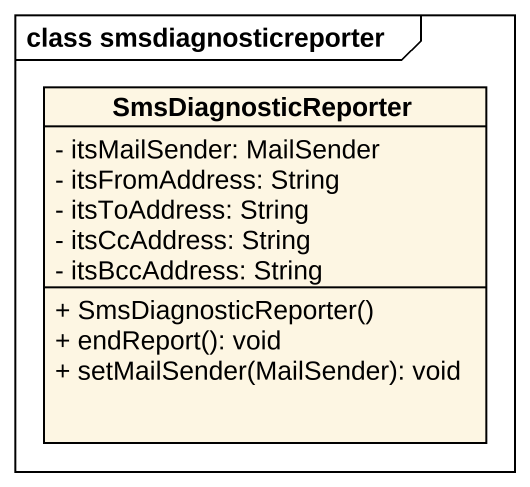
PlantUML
@startuml
mainframe class smsdiagnosticreporter
hide circle
hide empty members
skinparam classAttributeIconSize 0
class SmsDiagnosticReporter {
  - itsMailSender: MailSender
  - itsFromAddress: String
  - itsToAddress: String
  - itsCcAddress: String
  - itsBccAddress: String
  + SmsDiagnosticReporter()
  + endReport(): void
  + setMailSender(MailSender): void
}
@enduml
